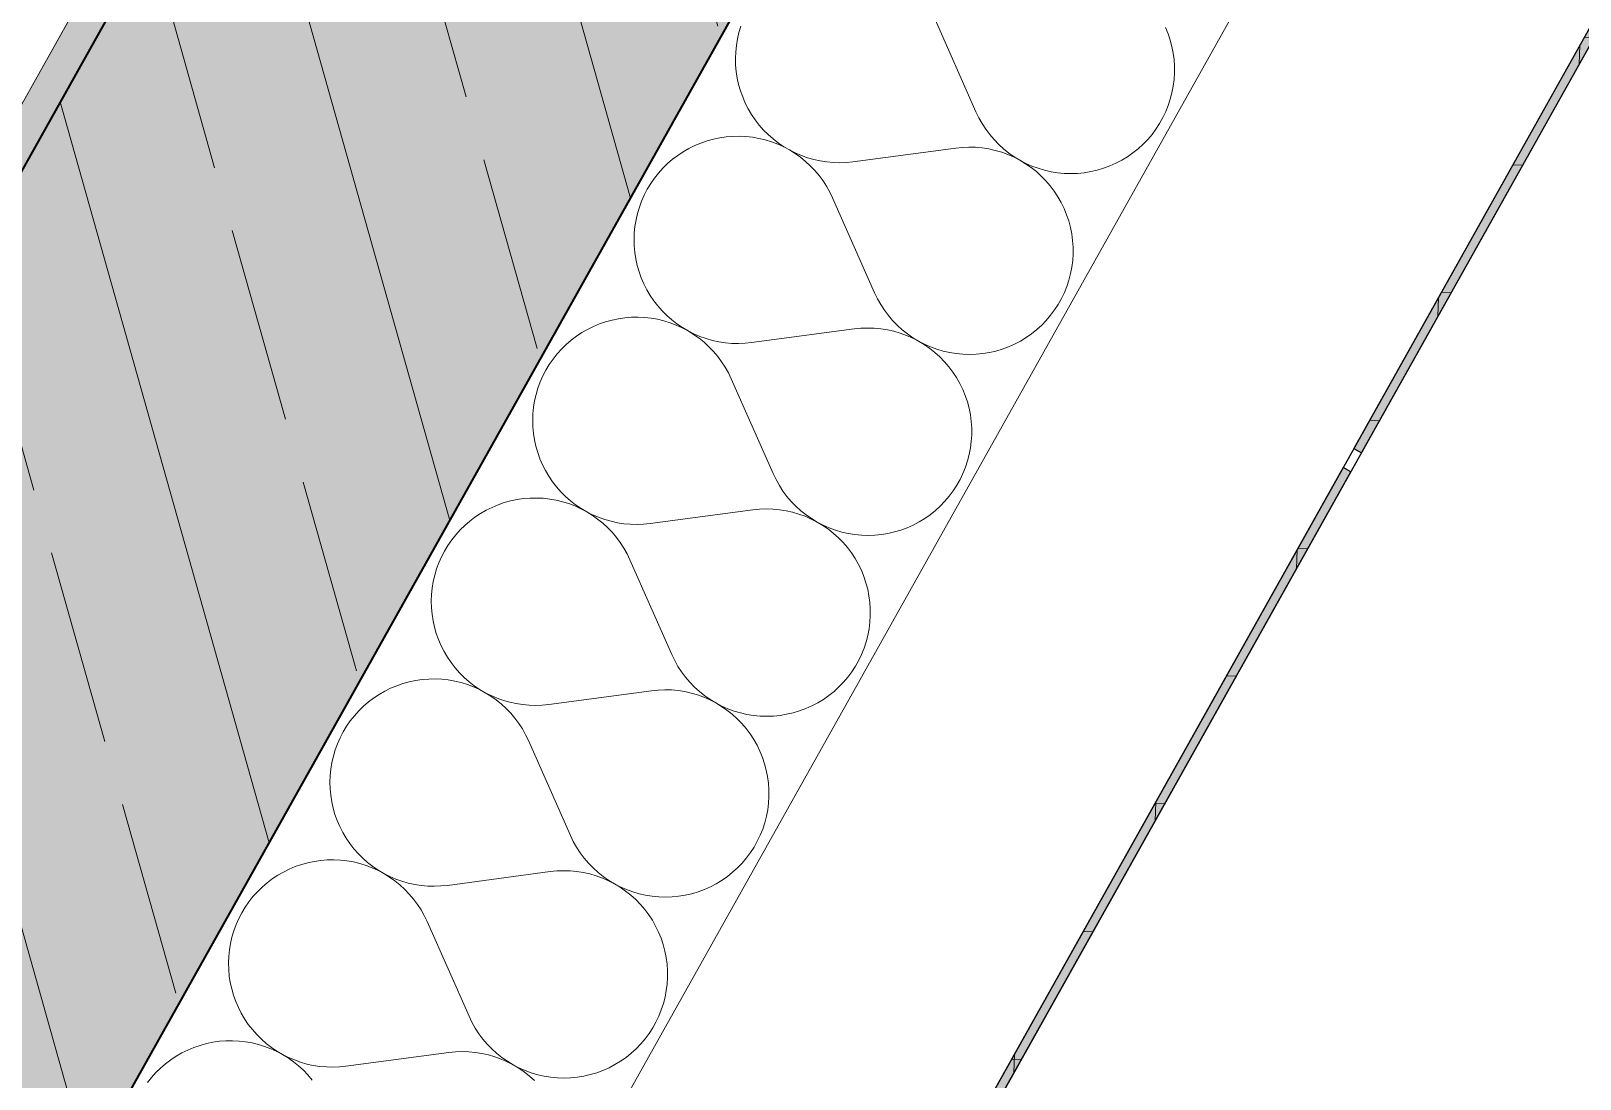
# Model space of a CAD drawing. Header units: metres. Extents: x -27.1 to 50.1, y 105.7 to 163.4.
# Drawn here: x 0.11 to 0.821, y 128.3 to 128.781 of the extents above; entities that cross this region are included whole.
import ezdxf

# ---------------------------------------------------------------- set-up
doc = ezdxf.new("R2010")
doc.units = ezdxf.units.M
doc.header["$MEASUREMENT"] = 0
doc.linetypes.add('Wipeout_Contour', pattern=[1, 0, -1])
for name, color, linetype in [('10  Fassade', 7, 'Continuous'), ('10  Fassade_Deckschraffur', 7, 'Continuous'), ('10  Fassade_Schnittschraffur', 7, 'Continuous'), ('10  Treppen + Rampen', 7, 'Continuous'), ('10  Wand Massiv', 7, 'Continuous'), ('10  Wand Massiv_Schnittschraffur', 7, 'Continuous'), ('20  Decke Abhangdecke', 7, 'Continuous'), ('20  Decke Abhangdecke_Deckschraffur', 7, 'Continuous')]:
    doc.layers.add(name, color=color, linetype=linetype)
pattern_1 = [(87.605446, (0, 0), (-0.059947608, 0.00250684), []), (177.605446, (0, 0), (0.00250684, 0.059947608), [])]

# ---------------------------------------------------------------- blocks, each defined once
blk = doc.blocks.new('*X11', base_point=(-0.16283, 98.00747))
at = {"layer": '10  Wand Massiv_Schnittschraffur', "color": 98, "linetype": 'Continuous', "lineweight": 13, "ltscale": 1000, "true_color": 0x000100}
for p, q in [((0.54373, 128.74374), (0.52446, 128.78729)), ((0.43419, 128.77722), (0.4337, 128.77425)), ((0.43486, 128.78016), (0.43419, 128.77722)), ((0.43572, 128.78304), (0.43486, 128.78016)), ((0.63191, 128.7796), (0.63075, 128.78243)), ((0.63288, 128.7767), (0.63191, 128.7796)), ((0.63367, 128.77375), (0.63288, 128.7767)), ((0.4334, 128.77125), (0.43329, 128.76824)), ((0.4337, 128.77425), (0.4334, 128.77125)), ((0.63426, 128.77075), (0.63367, 128.77375)), ((0.63466, 128.76772), (0.63426, 128.77075)), ((0.43329, 128.76824), (0.43337, 128.76523)), ((0.43337, 128.76523), (0.43364, 128.76223)), ((0.43364, 128.76223), (0.43411, 128.75925)), ((0.63486, 128.76467), (0.63466, 128.76772)), ((0.63487, 128.76162), (0.63486, 128.76467)), ((0.43411, 128.75925), (0.43475, 128.75631)), ((0.43475, 128.75631), (0.43559, 128.75342)), ((0.63372, 128.75253), (0.6343, 128.75553)), ((0.6343, 128.75553), (0.63468, 128.75856)), ((0.63468, 128.75856), (0.63487, 128.76162)), ((0.43559, 128.75342), (0.4366, 128.75058)), ((0.4366, 128.75058), (0.43779, 128.74781)), ((0.632, 128.74667), (0.63296, 128.74957)), ((0.63296, 128.74957), (0.63372, 128.75253)), ((0.43779, 128.74781), (0.43916, 128.74513)), ((0.43916, 128.74513), (0.44069, 128.74253)), ((0.44069, 128.74253), (0.44238, 128.74004)), ((0.54373, 128.74374), (0.54505, 128.74099)), ((0.54505, 128.74099), (0.54655, 128.73833)), ((0.62805, 128.73842), (0.62954, 128.74108)), ((0.62954, 128.74108), (0.63086, 128.74384)), ((0.63086, 128.74384), (0.632, 128.74667)), ((0.44238, 128.74004), (0.44422, 128.73766)), ((0.44422, 128.73766), (0.44622, 128.7354)), ((0.44622, 128.7354), (0.44835, 128.73328)), ((0.54655, 128.73833), (0.54822, 128.73577)), ((0.54822, 128.73577), (0.55004, 128.73332)), ((0.62456, 128.7334), (0.62638, 128.73585)), ((0.62638, 128.73585), (0.62805, 128.73842)), ((0.41192, 128.72694), (0.40931, 128.72544)), ((0.41462, 128.72827), (0.41192, 128.72694)), ((0.4174, 128.72943), (0.41462, 128.72827)), ((0.42024, 128.73042), (0.4174, 128.72943)), ((0.42315, 128.73122), (0.42024, 128.73042)), ((0.4261, 128.73183), (0.42315, 128.73122)), ((0.42908, 128.73226), (0.4261, 128.73183)), ((0.43208, 128.7325), (0.42908, 128.73226)), ((0.43509, 128.73255), (0.43208, 128.7325)), ((0.4381, 128.73241), (0.43509, 128.73255)), ((0.4411, 128.73208), (0.4381, 128.73241)), ((0.44406, 128.73156), (0.4411, 128.73208)), ((0.44699, 128.73085), (0.44406, 128.73156)), ((0.44987, 128.72996), (0.44699, 128.73085)), ((0.44835, 128.73328), (0.45061, 128.73129)), ((0.45268, 128.72889), (0.44987, 128.72996)), ((0.45061, 128.73129), (0.45299, 128.72944)), ((0.45543, 128.72764), (0.45268, 128.72889)), ((0.45299, 128.72944), (0.45549, 128.72776)), ((0.45808, 128.72623), (0.45543, 128.72764)), ((0.45549, 128.72776), (0.45809, 128.72623)), ((0.53441, 128.72713), (0.48721, 128.72082)), ((0.53745, 128.72743), (0.53441, 128.72713)), ((0.54051, 128.72755), (0.53745, 128.72743)), ((0.54356, 128.72746), (0.54051, 128.72755)), ((0.54661, 128.72718), (0.54356, 128.72746)), ((0.54962, 128.72671), (0.54661, 128.72718)), ((0.55261, 128.72604), (0.54962, 128.72671)), ((0.55004, 128.73332), (0.55203, 128.73099)), ((0.55203, 128.73099), (0.55415, 128.7288)), ((0.55415, 128.7288), (0.55642, 128.72674)), ((0.55642, 128.72674), (0.5588, 128.72484)), ((0.61582, 128.7249), (0.61821, 128.72681)), ((0.61821, 128.72681), (0.62046, 128.72887)), ((0.62046, 128.72887), (0.62259, 128.73107)), ((0.62259, 128.73107), (0.62456, 128.7334)), ((0.40212, 128.71998), (0.39997, 128.71787)), ((0.4044, 128.72195), (0.40212, 128.71998)), ((0.4068, 128.72377), (0.4044, 128.72195)), ((0.40931, 128.72544), (0.4068, 128.72377)), ((0.46065, 128.72464), (0.45808, 128.72623)), ((0.45809, 128.72623), (0.46077, 128.72487)), ((0.4631, 128.7229), (0.46065, 128.72464)), ((0.46077, 128.72487), (0.46354, 128.72368)), ((0.46545, 128.72101), (0.4631, 128.7229)), ((0.46354, 128.72368), (0.46638, 128.72267)), ((0.46766, 128.71897), (0.46545, 128.72101)), ((0.46638, 128.72267), (0.46928, 128.72185)), ((0.46928, 128.72185), (0.47222, 128.7212)), ((0.47222, 128.7212), (0.4752, 128.72075)), ((0.4752, 128.72075), (0.4782, 128.72048)), ((0.4782, 128.72048), (0.48121, 128.7204)), ((0.48121, 128.7204), (0.48422, 128.72052)), ((0.48422, 128.72052), (0.48721, 128.72082)), ((0.55554, 128.72518), (0.55261, 128.72604)), ((0.55841, 128.72414), (0.55554, 128.72518)), ((0.56121, 128.72291), (0.55841, 128.72414)), ((0.5588, 128.72484), (0.56131, 128.72309)), ((0.56393, 128.72151), (0.56121, 128.72291)), ((0.56131, 128.72309), (0.56393, 128.72151)), ((0.56393, 128.72151), (0.56664, 128.7201)), ((0.56654, 128.71993), (0.56393, 128.72151)), ((0.56906, 128.7182), (0.56654, 128.71993)), ((0.56664, 128.7201), (0.56943, 128.71886)), ((0.60521, 128.7189), (0.608, 128.72014)), ((0.608, 128.72014), (0.61071, 128.72156)), ((0.61071, 128.72156), (0.61332, 128.72315)), ((0.61332, 128.72315), (0.61582, 128.7249)), ((0.39608, 128.71327), (0.39437, 128.71079)), ((0.39795, 128.71563), (0.39608, 128.71327)), ((0.39997, 128.71787), (0.39795, 128.71563)), ((0.46975, 128.7168), (0.46766, 128.71897)), ((0.47169, 128.71449), (0.46975, 128.7168)), ((0.47349, 128.71208), (0.47169, 128.71449)), ((0.57145, 128.7163), (0.56906, 128.7182)), ((0.56943, 128.71886), (0.5723, 128.71781)), ((0.57372, 128.71425), (0.57145, 128.7163)), ((0.5723, 128.71781), (0.57523, 128.71694)), ((0.57586, 128.71207), (0.57372, 128.71425)), ((0.57523, 128.71694), (0.57821, 128.71626)), ((0.57821, 128.71626), (0.58123, 128.71578)), ((0.58123, 128.71578), (0.58427, 128.71549)), ((0.58427, 128.71549), (0.58732, 128.71539)), ((0.58732, 128.71539), (0.59038, 128.71549)), ((0.59038, 128.71549), (0.59342, 128.71579)), ((0.59342, 128.71579), (0.59643, 128.71628)), ((0.59643, 128.71628), (0.59941, 128.71697)), ((0.59941, 128.71697), (0.60234, 128.71784)), ((0.60234, 128.71784), (0.60521, 128.7189)), ((0.39143, 128.70554), (0.39021, 128.70279)), ((0.39282, 128.70821), (0.39143, 128.70554)), ((0.39437, 128.71079), (0.39282, 128.70821)), ((0.47512, 128.70955), (0.47349, 128.71208)), ((0.4766, 128.70692), (0.47512, 128.70955)), ((0.4779, 128.70421), (0.4766, 128.70692)), ((0.57785, 128.70975), (0.57586, 128.71207)), ((0.57968, 128.7073), (0.57785, 128.70975)), ((0.58136, 128.70475), (0.57968, 128.7073)), ((0.38917, 128.69996), (0.38831, 128.69707)), ((0.39021, 128.70279), (0.38917, 128.69996)), ((0.49717, 128.66066), (0.4779, 128.70421)), ((0.58287, 128.70209), (0.58136, 128.70475)), ((0.5842, 128.69934), (0.58287, 128.70209)), ((0.58536, 128.69651), (0.5842, 128.69934)), ((0.38715, 128.69116), (0.38685, 128.68817)), ((0.38764, 128.69414), (0.38715, 128.69116)), ((0.38831, 128.69707), (0.38764, 128.69414)), ((0.58633, 128.69362), (0.58536, 128.69651)), ((0.58711, 128.69066), (0.58633, 128.69362)), ((0.38685, 128.68817), (0.38674, 128.68516)), ((0.38674, 128.68516), (0.38682, 128.68215)), ((0.58771, 128.68766), (0.58711, 128.69066)), ((0.5881, 128.68463), (0.58771, 128.68766)), ((0.58831, 128.68159), (0.5881, 128.68463)), ((0.38682, 128.68215), (0.38709, 128.67915)), ((0.38709, 128.67915), (0.38755, 128.67617)), ((0.58813, 128.67548), (0.58832, 128.67853)), ((0.58832, 128.67853), (0.58831, 128.68159)), ((0.38755, 128.67617), (0.3882, 128.67323)), ((0.3882, 128.67323), (0.38903, 128.67033)), ((0.38903, 128.67033), (0.39005, 128.6675)), ((0.58717, 128.66945), (0.58775, 128.67245)), ((0.58775, 128.67245), (0.58813, 128.67548)), ((0.39005, 128.6675), (0.39124, 128.66473)), ((0.39124, 128.66473), (0.3926, 128.66204)), ((0.58431, 128.66075), (0.58545, 128.66359)), ((0.58545, 128.66359), (0.5864, 128.66649)), ((0.5864, 128.66649), (0.58717, 128.66945)), ((0.3926, 128.66204), (0.39413, 128.65945)), ((0.39413, 128.65945), (0.39583, 128.65696)), ((0.39583, 128.65696), (0.39767, 128.65458)), ((0.49717, 128.66066), (0.4985, 128.65791)), ((0.4985, 128.65791), (0.5, 128.65524)), ((0.58149, 128.65533), (0.58299, 128.658)), ((0.58299, 128.658), (0.58431, 128.66075)), ((0.37954, 128.64875), (0.3766, 128.64813)), ((0.38253, 128.64918), (0.37954, 128.64875)), ((0.38553, 128.64942), (0.38253, 128.64918)), ((0.38854, 128.64947), (0.38553, 128.64942)), ((0.39155, 128.64932), (0.38854, 128.64947)), ((0.39454, 128.64899), (0.39155, 128.64932)), ((0.39751, 128.64847), (0.39454, 128.64899)), ((0.40044, 128.64777), (0.39751, 128.64847)), ((0.39767, 128.65458), (0.39966, 128.65232)), ((0.39966, 128.65232), (0.4018, 128.65019)), ((0.4018, 128.65019), (0.40406, 128.6482)), ((0.5, 128.65524), (0.50166, 128.65268)), ((0.50166, 128.65268), (0.50349, 128.65023)), ((0.50349, 128.65023), (0.50547, 128.64791)), ((0.57603, 128.64798), (0.57801, 128.65031)), ((0.57801, 128.65031), (0.57983, 128.65277)), ((0.57983, 128.65277), (0.58149, 128.65533)), ((0.36275, 128.64235), (0.36024, 128.64069)), ((0.36537, 128.64385), (0.36275, 128.64235)), ((0.36807, 128.64519), (0.36537, 128.64385)), ((0.37084, 128.64635), (0.36807, 128.64519)), ((0.37369, 128.64733), (0.37084, 128.64635)), ((0.3766, 128.64813), (0.37369, 128.64733)), ((0.40331, 128.64687), (0.40044, 128.64777)), ((0.40613, 128.6458), (0.40331, 128.64687)), ((0.40406, 128.6482), (0.40644, 128.64636)), ((0.40887, 128.64456), (0.40613, 128.6458)), ((0.40644, 128.64636), (0.40894, 128.64467)), ((0.41153, 128.64314), (0.40887, 128.64456)), ((0.40894, 128.64467), (0.41153, 128.64315)), ((0.41153, 128.64315), (0.41422, 128.64179)), ((0.41409, 128.64156), (0.41153, 128.64314)), ((0.41655, 128.63982), (0.41409, 128.64156)), ((0.41422, 128.64179), (0.41699, 128.6406)), ((0.48786, 128.64404), (0.44066, 128.63774)), ((0.4909, 128.64435), (0.48786, 128.64404)), ((0.49396, 128.64446), (0.4909, 128.64435)), ((0.49701, 128.64438), (0.49396, 128.64446)), ((0.50005, 128.6441), (0.49701, 128.64438)), ((0.50307, 128.64362), (0.50005, 128.6441)), ((0.50605, 128.64295), (0.50307, 128.64362)), ((0.50547, 128.64791), (0.5076, 128.64571)), ((0.50899, 128.6421), (0.50605, 128.64295)), ((0.5076, 128.64571), (0.50986, 128.64366)), ((0.51186, 128.64105), (0.50899, 128.6421)), ((0.50986, 128.64366), (0.51225, 128.64175)), ((0.51225, 128.64175), (0.51476, 128.64001)), ((0.56676, 128.64006), (0.56927, 128.64181)), ((0.56927, 128.64181), (0.57165, 128.64372)), ((0.57165, 128.64372), (0.57391, 128.64578)), ((0.57391, 128.64578), (0.57603, 128.64798)), ((0.35341, 128.63479), (0.3514, 128.63255)), ((0.35556, 128.6369), (0.35341, 128.63479)), ((0.35784, 128.63887), (0.35556, 128.6369)), ((0.36024, 128.64069), (0.35784, 128.63887)), ((0.41889, 128.63792), (0.41655, 128.63982)), ((0.41699, 128.6406), (0.41983, 128.63959)), ((0.42111, 128.63589), (0.41889, 128.63792)), ((0.41983, 128.63959), (0.42272, 128.63876)), ((0.4232, 128.63371), (0.42111, 128.63589)), ((0.42272, 128.63876), (0.42567, 128.63812)), ((0.42567, 128.63812), (0.42864, 128.63766)), ((0.42864, 128.63766), (0.43164, 128.6374)), ((0.43164, 128.6374), (0.43466, 128.63732)), ((0.43466, 128.63732), (0.43767, 128.63743)), ((0.43767, 128.63743), (0.44066, 128.63774)), ((0.51466, 128.63983), (0.51186, 128.64105)), ((0.51737, 128.63842), (0.51466, 128.63983)), ((0.51476, 128.64001), (0.51737, 128.63842)), ((0.51737, 128.63842), (0.52008, 128.63701)), ((0.51999, 128.63685), (0.51737, 128.63842)), ((0.5225, 128.63511), (0.51999, 128.63685)), ((0.52008, 128.63701), (0.52288, 128.63578)), ((0.5249, 128.63321), (0.5225, 128.63511)), ((0.52288, 128.63578), (0.52575, 128.63472)), ((0.52575, 128.63472), (0.52868, 128.63386)), ((0.55286, 128.63388), (0.55579, 128.63476)), ((0.55579, 128.63476), (0.55865, 128.63581)), ((0.55865, 128.63581), (0.56145, 128.63706)), ((0.56145, 128.63706), (0.56415, 128.63847)), ((0.56415, 128.63847), (0.56676, 128.64006)), ((0.34782, 128.62771), (0.34626, 128.62513)), ((0.34953, 128.63019), (0.34782, 128.62771)), ((0.3514, 128.63255), (0.34953, 128.63019)), ((0.42514, 128.63141), (0.4232, 128.63371)), ((0.42693, 128.62899), (0.42514, 128.63141)), ((0.42857, 128.62646), (0.42693, 128.62899)), ((0.52717, 128.63117), (0.5249, 128.63321)), ((0.5293, 128.62898), (0.52717, 128.63117)), ((0.52868, 128.63386), (0.53166, 128.63318)), ((0.53129, 128.62666), (0.5293, 128.62898)), ((0.53166, 128.63318), (0.53467, 128.63269)), ((0.53467, 128.63269), (0.53772, 128.6324)), ((0.53772, 128.6324), (0.54077, 128.63231)), ((0.54077, 128.63231), (0.54382, 128.63241)), ((0.54382, 128.63241), (0.54687, 128.63271)), ((0.54687, 128.63271), (0.54988, 128.6332)), ((0.54988, 128.6332), (0.55286, 128.63388)), ((0.34487, 128.62246), (0.34366, 128.6197)), ((0.34626, 128.62513), (0.34487, 128.62246)), ((0.43005, 128.62384), (0.42857, 128.62646)), ((0.43135, 128.62112), (0.43005, 128.62384)), ((0.45062, 128.57757), (0.43135, 128.62112)), ((0.53313, 128.62422), (0.53129, 128.62666)), ((0.53481, 128.62166), (0.53313, 128.62422)), ((0.53631, 128.61901), (0.53481, 128.62166)), ((0.34176, 128.61399), (0.34108, 128.61105)), ((0.34262, 128.61687), (0.34176, 128.61399)), ((0.34366, 128.6197), (0.34262, 128.61687)), ((0.53765, 128.61626), (0.53631, 128.61901)), ((0.5388, 128.61343), (0.53765, 128.61626)), ((0.53978, 128.61053), (0.5388, 128.61343)), ((0.34059, 128.60808), (0.3403, 128.60508)), ((0.34108, 128.61105), (0.34059, 128.60808)), ((0.54056, 128.60758), (0.53978, 128.61053)), ((0.54115, 128.60458), (0.54056, 128.60758)), ((0.3403, 128.60508), (0.34019, 128.60207)), ((0.34019, 128.60207), (0.34027, 128.59906)), ((0.34027, 128.59906), (0.34054, 128.59606)), ((0.54155, 128.60155), (0.54115, 128.60458)), ((0.54176, 128.5985), (0.54155, 128.60155)), ((0.54176, 128.59544), (0.54176, 128.5985)), ((0.34054, 128.59606), (0.341, 128.59308)), ((0.341, 128.59308), (0.34165, 128.59014)), ((0.54119, 128.58936), (0.54158, 128.59239)), ((0.54158, 128.59239), (0.54176, 128.59544)), ((0.34165, 128.59014), (0.34248, 128.58725)), ((0.34248, 128.58725), (0.34349, 128.58441)), ((0.34349, 128.58441), (0.34469, 128.58164)), ((0.53985, 128.5834), (0.54062, 128.58636)), ((0.54062, 128.58636), (0.54119, 128.58936)), ((0.34469, 128.58164), (0.34605, 128.57896)), ((0.34605, 128.57896), (0.34758, 128.57636)), ((0.45062, 128.57757), (0.45195, 128.57482)), ((0.53643, 128.57491), (0.53775, 128.57767)), ((0.53775, 128.57767), (0.53889, 128.5805)), ((0.53889, 128.5805), (0.53985, 128.5834)), ((0.34758, 128.57636), (0.34927, 128.57387)), ((0.34927, 128.57387), (0.35112, 128.57149)), ((0.35112, 128.57149), (0.35311, 128.56923)), ((0.45195, 128.57482), (0.45344, 128.57216)), ((0.45344, 128.57216), (0.45511, 128.5696)), ((0.53328, 128.56968), (0.53494, 128.57224)), ((0.53494, 128.57224), (0.53643, 128.57491)), ((0.32429, 128.56326), (0.32151, 128.5621)), ((0.32714, 128.56425), (0.32429, 128.56326)), ((0.33004, 128.56505), (0.32714, 128.56425)), ((0.33299, 128.56566), (0.33004, 128.56505)), ((0.33597, 128.56609), (0.33299, 128.56566)), ((0.33898, 128.56633), (0.33597, 128.56609)), ((0.34199, 128.56638), (0.33898, 128.56633)), ((0.345, 128.56624), (0.34199, 128.56638)), ((0.34799, 128.56591), (0.345, 128.56624)), ((0.35096, 128.56539), (0.34799, 128.56591)), ((0.35388, 128.56468), (0.35096, 128.56539)), ((0.35311, 128.56923), (0.35524, 128.56711)), ((0.35676, 128.56379), (0.35388, 128.56468)), ((0.35524, 128.56711), (0.35751, 128.56512)), ((0.35958, 128.56272), (0.35676, 128.56379)), ((0.35751, 128.56512), (0.35989, 128.56327)), ((0.35989, 128.56327), (0.36238, 128.56159)), ((0.45511, 128.5696), (0.45694, 128.56715)), ((0.45694, 128.56715), (0.45892, 128.56482)), ((0.45892, 128.56482), (0.46105, 128.56263)), ((0.52736, 128.5627), (0.52948, 128.5649)), ((0.52948, 128.5649), (0.53146, 128.56723)), ((0.53146, 128.56723), (0.53328, 128.56968)), ((0.31369, 128.5576), (0.31129, 128.55578)), ((0.3162, 128.55927), (0.31369, 128.5576)), ((0.31881, 128.56077), (0.3162, 128.55927)), ((0.32151, 128.5621), (0.31881, 128.56077)), ((0.36232, 128.56147), (0.35958, 128.56272)), ((0.36498, 128.56006), (0.36232, 128.56147)), ((0.36238, 128.56159), (0.36498, 128.56006)), ((0.36498, 128.56006), (0.36767, 128.5587)), ((0.36754, 128.55847), (0.36498, 128.56006)), ((0.37, 128.55673), (0.36754, 128.55847)), ((0.36767, 128.5587), (0.37044, 128.55751)), ((0.37234, 128.55484), (0.37, 128.55673)), ((0.37044, 128.55751), (0.37327, 128.5565)), ((0.37327, 128.5565), (0.37617, 128.55568)), ((0.44131, 128.56096), (0.39411, 128.55465)), ((0.44435, 128.56126), (0.44131, 128.56096)), ((0.4474, 128.56138), (0.44435, 128.56126)), ((0.45046, 128.56129), (0.4474, 128.56138)), ((0.4535, 128.56101), (0.45046, 128.56129)), ((0.45652, 128.56054), (0.4535, 128.56101)), ((0.4595, 128.55987), (0.45652, 128.56054)), ((0.46243, 128.55901), (0.4595, 128.55987)), ((0.46105, 128.56263), (0.46331, 128.56057)), ((0.46531, 128.55797), (0.46243, 128.55901)), ((0.46331, 128.56057), (0.4657, 128.55867)), ((0.46811, 128.55674), (0.46531, 128.55797)), ((0.4657, 128.55867), (0.46821, 128.55692)), ((0.47082, 128.55534), (0.46811, 128.55674)), ((0.46821, 128.55692), (0.47082, 128.55534)), ((0.5176, 128.55539), (0.52021, 128.55698)), ((0.52021, 128.55698), (0.52271, 128.55873)), ((0.52271, 128.55873), (0.5251, 128.56064)), ((0.5251, 128.56064), (0.52736, 128.5627)), ((0.30485, 128.54946), (0.30298, 128.5471)), ((0.30686, 128.5517), (0.30485, 128.54946)), ((0.30901, 128.55381), (0.30686, 128.5517)), ((0.31129, 128.55578), (0.30901, 128.55381)), ((0.37456, 128.5528), (0.37234, 128.55484)), ((0.37664, 128.55063), (0.37456, 128.5528)), ((0.37617, 128.55568), (0.37911, 128.55503)), ((0.37859, 128.54832), (0.37664, 128.55063)), ((0.37911, 128.55503), (0.38209, 128.55458)), ((0.38209, 128.55458), (0.38509, 128.55431)), ((0.38509, 128.55431), (0.3881, 128.55423)), ((0.3881, 128.55423), (0.39111, 128.55435)), ((0.39111, 128.55435), (0.39411, 128.55465)), ((0.47082, 128.55534), (0.47353, 128.55393)), ((0.47344, 128.55376), (0.47082, 128.55534)), ((0.47595, 128.55203), (0.47344, 128.55376)), ((0.47353, 128.55393), (0.47633, 128.55269)), ((0.47835, 128.55013), (0.47595, 128.55203)), ((0.47633, 128.55269), (0.47919, 128.55164)), ((0.48062, 128.54808), (0.47835, 128.55013)), ((0.47919, 128.55164), (0.48212, 128.55077)), ((0.48212, 128.55077), (0.4851, 128.55009)), ((0.4851, 128.55009), (0.48812, 128.54961)), ((0.48812, 128.54961), (0.49116, 128.54932)), ((0.49116, 128.54932), (0.49422, 128.54922)), ((0.49422, 128.54922), (0.49727, 128.54932)), ((0.49727, 128.54932), (0.50031, 128.54962)), ((0.50031, 128.54962), (0.50333, 128.55011)), ((0.50333, 128.55011), (0.50631, 128.5508)), ((0.50631, 128.5508), (0.50923, 128.55167)), ((0.50923, 128.55167), (0.5121, 128.55273)), ((0.5121, 128.55273), (0.51489, 128.55397)), ((0.51489, 128.55397), (0.5176, 128.55539)), ((0.29971, 128.54204), (0.29832, 128.53937)), ((0.30126, 128.54462), (0.29971, 128.54204)), ((0.30298, 128.5471), (0.30126, 128.54462)), ((0.38038, 128.54591), (0.37859, 128.54832)), ((0.38202, 128.54338), (0.38038, 128.54591)), ((0.38349, 128.54075), (0.38202, 128.54338)), ((0.48275, 128.5459), (0.48062, 128.54808)), ((0.48474, 128.54358), (0.48275, 128.5459)), ((0.48658, 128.54113), (0.48474, 128.54358)), ((0.2971, 128.53662), (0.29606, 128.53379)), ((0.29832, 128.53937), (0.2971, 128.53662)), ((0.3848, 128.53804), (0.38349, 128.54075)), ((0.40407, 128.49449), (0.3848, 128.53804)), ((0.48825, 128.53858), (0.48658, 128.54113)), ((0.48976, 128.53592), (0.48825, 128.53858)), ((0.4911, 128.53317), (0.48976, 128.53592)), ((0.29453, 128.52797), (0.29404, 128.52499)), ((0.2952, 128.5309), (0.29453, 128.52797)), ((0.29606, 128.53379), (0.2952, 128.5309)), ((0.49225, 128.53034), (0.4911, 128.53317)), ((0.49322, 128.52745), (0.49225, 128.53034)), ((0.49401, 128.52449), (0.49322, 128.52745)), ((0.29374, 128.522), (0.29363, 128.51899)), ((0.29404, 128.52499), (0.29374, 128.522)), ((0.4946, 128.52149), (0.49401, 128.52449)), ((0.495, 128.51846), (0.4946, 128.52149)), ((0.29363, 128.51899), (0.29371, 128.51598)), ((0.29371, 128.51598), (0.29399, 128.51298)), ((0.4952, 128.51542), (0.495, 128.51846)), ((0.49521, 128.51236), (0.4952, 128.51542)), ((0.29399, 128.51298), (0.29445, 128.51)), ((0.29445, 128.51), (0.2951, 128.50706)), ((0.2951, 128.50706), (0.29593, 128.50416)), ((0.49406, 128.50328), (0.49464, 128.50628)), ((0.49464, 128.50628), (0.49502, 128.50931)), ((0.49502, 128.50931), (0.49521, 128.51236)), ((0.29593, 128.50416), (0.29694, 128.50133)), ((0.29694, 128.50133), (0.29813, 128.49856)), ((0.49234, 128.49742), (0.4933, 128.50032)), ((0.4933, 128.50032), (0.49406, 128.50328)), ((0.29813, 128.49856), (0.2995, 128.49587)), ((0.2995, 128.49587), (0.30103, 128.49328)), ((0.30103, 128.49328), (0.30272, 128.49079)), ((0.40407, 128.49449), (0.40539, 128.49174)), ((0.48839, 128.48916), (0.48988, 128.49183)), ((0.48988, 128.49183), (0.4912, 128.49458)), ((0.4912, 128.49458), (0.49234, 128.49742)), ((0.30272, 128.49079), (0.30457, 128.48841)), ((0.30457, 128.48841), (0.30656, 128.48615)), ((0.30656, 128.48615), (0.30869, 128.48402)), ((0.40539, 128.49174), (0.40689, 128.48907)), ((0.40689, 128.48907), (0.40856, 128.48651)), ((0.40856, 128.48651), (0.41039, 128.48406)), ((0.4849, 128.48414), (0.48673, 128.4866)), ((0.48673, 128.4866), (0.48839, 128.48916)), ((0.27226, 128.47768), (0.26965, 128.47618)), ((0.27496, 128.47902), (0.27226, 128.47768)), ((0.27774, 128.48018), (0.27496, 128.47902)), ((0.28059, 128.48116), (0.27774, 128.48018)), ((0.28349, 128.48196), (0.28059, 128.48116)), ((0.28644, 128.48258), (0.28349, 128.48196)), ((0.28942, 128.48301), (0.28644, 128.48258)), ((0.29242, 128.48325), (0.28942, 128.48301)), ((0.29543, 128.4833), (0.29242, 128.48325)), ((0.29844, 128.48315), (0.29543, 128.4833)), ((0.30144, 128.48282), (0.29844, 128.48315)), ((0.3044, 128.4823), (0.30144, 128.48282)), ((0.30733, 128.4816), (0.3044, 128.4823)), ((0.31021, 128.4807), (0.30733, 128.4816)), ((0.30869, 128.48402), (0.31095, 128.48203)), ((0.31302, 128.47963), (0.31021, 128.4807)), ((0.31095, 128.48203), (0.31334, 128.48019)), ((0.31577, 128.47839), (0.31302, 128.47963)), ((0.31334, 128.48019), (0.31583, 128.4785)), ((0.31842, 128.47697), (0.31577, 128.47839)), ((0.31583, 128.4785), (0.31843, 128.47697)), ((0.39476, 128.47787), (0.34756, 128.47157)), ((0.3978, 128.47818), (0.39476, 128.47787)), ((0.40085, 128.47829), (0.3978, 128.47818)), ((0.4039, 128.47821), (0.40085, 128.47829)), ((0.40695, 128.47793), (0.4039, 128.47821)), ((0.40997, 128.47745), (0.40695, 128.47793)), ((0.41039, 128.48406), (0.41237, 128.48174)), ((0.41237, 128.48174), (0.41449, 128.47954)), ((0.41449, 128.47954), (0.41676, 128.47749)), ((0.47616, 128.47564), (0.47855, 128.47755)), ((0.47855, 128.47755), (0.48081, 128.47961)), ((0.48081, 128.47961), (0.48293, 128.48181)), ((0.48293, 128.48181), (0.4849, 128.48414)), ((0.26246, 128.47073), (0.26031, 128.46862)), ((0.26474, 128.4727), (0.26246, 128.47073)), ((0.26714, 128.47452), (0.26474, 128.4727)), ((0.26965, 128.47618), (0.26714, 128.47452)), ((0.32099, 128.47539), (0.31842, 128.47697)), ((0.31843, 128.47697), (0.32112, 128.47562)), ((0.32345, 128.47365), (0.32099, 128.47539)), ((0.32112, 128.47562), (0.32388, 128.47443)), ((0.32579, 128.47175), (0.32345, 128.47365)), ((0.32388, 128.47443), (0.32672, 128.47342)), ((0.32801, 128.46971), (0.32579, 128.47175)), ((0.32672, 128.47342), (0.32962, 128.47259)), ((0.32962, 128.47259), (0.33256, 128.47195)), ((0.33256, 128.47195), (0.33554, 128.47149)), ((0.33554, 128.47149), (0.33854, 128.47123)), ((0.33854, 128.47123), (0.34155, 128.47115)), ((0.34155, 128.47115), (0.34456, 128.47126)), ((0.34456, 128.47126), (0.34756, 128.47157)), ((0.41295, 128.47678), (0.40997, 128.47745)), ((0.41588, 128.47593), (0.41295, 128.47678)), ((0.41875, 128.47488), (0.41588, 128.47593)), ((0.41676, 128.47749), (0.41915, 128.47558)), ((0.42155, 128.47366), (0.41875, 128.47488)), ((0.41915, 128.47558), (0.42165, 128.47384)), ((0.42427, 128.47225), (0.42155, 128.47366)), ((0.42165, 128.47384), (0.42427, 128.47225)), ((0.42427, 128.47225), (0.42698, 128.47084)), ((0.42689, 128.47068), (0.42427, 128.47225)), ((0.4294, 128.46894), (0.42689, 128.47068)), ((0.42698, 128.47084), (0.42977, 128.46961)), ((0.46555, 128.46964), (0.46834, 128.47089)), ((0.46834, 128.47089), (0.47105, 128.4723)), ((0.47105, 128.4723), (0.47366, 128.47389)), ((0.47366, 128.47389), (0.47616, 128.47564)), ((0.25643, 128.46402), (0.25471, 128.46154)), ((0.25829, 128.46638), (0.25643, 128.46402)), ((0.26031, 128.46862), (0.25829, 128.46638)), ((0.33009, 128.46754), (0.32801, 128.46971)), ((0.33203, 128.46524), (0.33009, 128.46754)), ((0.33383, 128.46282), (0.33203, 128.46524)), ((0.4318, 128.46704), (0.4294, 128.46894)), ((0.42977, 128.46961), (0.43264, 128.46855)), ((0.43407, 128.465), (0.4318, 128.46704)), ((0.43264, 128.46855), (0.43557, 128.46769)), ((0.4362, 128.46281), (0.43407, 128.465)), ((0.43557, 128.46769), (0.43855, 128.46701)), ((0.43855, 128.46701), (0.44157, 128.46652)), ((0.44157, 128.46652), (0.44461, 128.46623)), ((0.44461, 128.46623), (0.44766, 128.46614)), ((0.44766, 128.46614), (0.45072, 128.46624)), ((0.45072, 128.46624), (0.45376, 128.46654)), ((0.45376, 128.46654), (0.45678, 128.46703)), ((0.45678, 128.46703), (0.45975, 128.46771)), ((0.45975, 128.46771), (0.46268, 128.46859)), ((0.46268, 128.46859), (0.46555, 128.46964)), ((0.25177, 128.45629), (0.25055, 128.45353)), ((0.25316, 128.45896), (0.25177, 128.45629)), ((0.25471, 128.46154), (0.25316, 128.45896)), ((0.33547, 128.46029), (0.33383, 128.46282)), ((0.33694, 128.45767), (0.33547, 128.46029)), ((0.33825, 128.45495), (0.33694, 128.45767)), ((0.43819, 128.46049), (0.4362, 128.46281)), ((0.44002, 128.45805), (0.43819, 128.46049)), ((0.4417, 128.45549), (0.44002, 128.45805)), ((0.24951, 128.4507), (0.24865, 128.44782)), ((0.25055, 128.45353), (0.24951, 128.4507)), ((0.35751, 128.4114), (0.33825, 128.45495)), ((0.44321, 128.45284), (0.4417, 128.45549)), ((0.44454, 128.45009), (0.44321, 128.45284)), ((0.4457, 128.44726), (0.44454, 128.45009)), ((0.24798, 128.44488), (0.24749, 128.44191)), ((0.24865, 128.44782), (0.24798, 128.44488)), ((0.44667, 128.44436), (0.4457, 128.44726)), ((0.44745, 128.44141), (0.44667, 128.44436)), ((0.24719, 128.43891), (0.24708, 128.4359)), ((0.24708, 128.4359), (0.24716, 128.43289)), ((0.24749, 128.44191), (0.24719, 128.43891)), ((0.44805, 128.43841), (0.44745, 128.44141)), ((0.44845, 128.43538), (0.44805, 128.43841)), ((0.44865, 128.43233), (0.44845, 128.43538)), ((0.24716, 128.43289), (0.24743, 128.42989)), ((0.24743, 128.42989), (0.24789, 128.42691)), ((0.44847, 128.42622), (0.44866, 128.42927)), ((0.44866, 128.42927), (0.44865, 128.43233)), ((0.24789, 128.42691), (0.24854, 128.42397)), ((0.24854, 128.42397), (0.24938, 128.42108)), ((0.24938, 128.42108), (0.25039, 128.41824)), ((0.44751, 128.42019), (0.44809, 128.42319)), ((0.44809, 128.42319), (0.44847, 128.42622)), ((0.25039, 128.41824), (0.25158, 128.41547)), ((0.25158, 128.41547), (0.25294, 128.41279)), ((0.44465, 128.4115), (0.44579, 128.41433)), ((0.44579, 128.41433), (0.44674, 128.41723)), ((0.44674, 128.41723), (0.44751, 128.42019)), ((0.25294, 128.41279), (0.25448, 128.41019)), ((0.25448, 128.41019), (0.25617, 128.4077)), ((0.25617, 128.4077), (0.25801, 128.40532)), ((0.35751, 128.4114), (0.35884, 128.40865)), ((0.35884, 128.40865), (0.36034, 128.40599)), ((0.44183, 128.40607), (0.44333, 128.40874)), ((0.44333, 128.40874), (0.44465, 128.4115)), ((0.23989, 128.39949), (0.23694, 128.39888)), ((0.24287, 128.39992), (0.23989, 128.39949)), ((0.24587, 128.40016), (0.24287, 128.39992)), ((0.24888, 128.40021), (0.24587, 128.40016)), ((0.25189, 128.40007), (0.24888, 128.40021)), ((0.25488, 128.39974), (0.25189, 128.40007)), ((0.25785, 128.39922), (0.25488, 128.39974)), ((0.25801, 128.40532), (0.26001, 128.40306)), ((0.26001, 128.40306), (0.26214, 128.40094)), ((0.26214, 128.40094), (0.2644, 128.39895)), ((0.36034, 128.40599), (0.36201, 128.40343)), ((0.36201, 128.40343), (0.36383, 128.40098)), ((0.36383, 128.40098), (0.36581, 128.39865)), ((0.43637, 128.39873), (0.43835, 128.40106)), ((0.43835, 128.40106), (0.44017, 128.40351)), ((0.44017, 128.40351), (0.44183, 128.40607)), ((0.2231, 128.3931), (0.22059, 128.39143)), ((0.22571, 128.3946), (0.2231, 128.3931)), ((0.22841, 128.39593), (0.22571, 128.3946)), ((0.23119, 128.39709), (0.22841, 128.39593)), ((0.23403, 128.39808), (0.23119, 128.39709)), ((0.23694, 128.39888), (0.23403, 128.39808)), ((0.26078, 128.39851), (0.25785, 128.39922)), ((0.26366, 128.39762), (0.26078, 128.39851)), ((0.26647, 128.39655), (0.26366, 128.39762)), ((0.2644, 128.39895), (0.26678, 128.3971)), ((0.26921, 128.3953), (0.26647, 128.39655)), ((0.26678, 128.3971), (0.26928, 128.39542)), ((0.27187, 128.39389), (0.26921, 128.3953)), ((0.26928, 128.39542), (0.27187, 128.39389)), ((0.27187, 128.39389), (0.27456, 128.39253)), ((0.27443, 128.3923), (0.27187, 128.39389)), ((0.27689, 128.39056), (0.27443, 128.3923)), ((0.27456, 128.39253), (0.27733, 128.39134)), ((0.3482, 128.39479), (0.301, 128.38848)), ((0.35124, 128.39509), (0.3482, 128.39479)), ((0.3543, 128.39521), (0.35124, 128.39509)), ((0.35735, 128.39512), (0.3543, 128.39521)), ((0.36039, 128.39484), (0.35735, 128.39512)), ((0.36341, 128.39437), (0.36039, 128.39484)), ((0.3664, 128.3937), (0.36341, 128.39437)), ((0.36581, 128.39865), (0.36794, 128.39646)), ((0.36933, 128.39284), (0.3664, 128.3937)), ((0.36794, 128.39646), (0.3702, 128.3944)), ((0.3722, 128.3918), (0.36933, 128.39284)), ((0.3702, 128.3944), (0.37259, 128.3925)), ((0.37259, 128.3925), (0.3751, 128.39075)), ((0.42711, 128.39081), (0.42961, 128.39256)), ((0.42961, 128.39256), (0.43199, 128.39447)), ((0.43199, 128.39447), (0.43425, 128.39653)), ((0.43425, 128.39653), (0.43637, 128.39873)), ((0.21375, 128.38553), (0.21174, 128.38329)), ((0.21591, 128.38764), (0.21375, 128.38553)), ((0.21819, 128.38961), (0.21591, 128.38764)), ((0.22059, 128.39143), (0.21819, 128.38961)), ((0.27924, 128.38867), (0.27689, 128.39056)), ((0.27733, 128.39134), (0.28017, 128.39033)), ((0.28145, 128.38663), (0.27924, 128.38867)), ((0.28017, 128.39033), (0.28307, 128.38951)), ((0.28354, 128.38446), (0.28145, 128.38663)), ((0.28307, 128.38951), (0.28601, 128.38886)), ((0.28601, 128.38886), (0.28899, 128.38841)), ((0.28899, 128.38841), (0.29199, 128.38814)), ((0.29199, 128.38814), (0.295, 128.38806)), ((0.295, 128.38806), (0.29801, 128.38818)), ((0.29801, 128.38818), (0.301, 128.38848)), ((0.375, 128.39057), (0.3722, 128.3918)), ((0.37771, 128.38917), (0.375, 128.39057)), ((0.3751, 128.39075), (0.37771, 128.38917)), ((0.37771, 128.38917), (0.38042, 128.38776)), ((0.38033, 128.38759), (0.37771, 128.38917)), ((0.38285, 128.38586), (0.38033, 128.38759)), ((0.38042, 128.38776), (0.38322, 128.38652)), ((0.38524, 128.38396), (0.38285, 128.38586)), ((0.38322, 128.38652), (0.38609, 128.38547)), ((0.38609, 128.38547), (0.38902, 128.3846)), ((0.4132, 128.38463), (0.41613, 128.3855)), ((0.41613, 128.3855), (0.419, 128.38656)), ((0.419, 128.38656), (0.42179, 128.3878)), ((0.42179, 128.3878), (0.42449, 128.38922)), ((0.42449, 128.38922), (0.42711, 128.39081)), ((0.20816, 128.37845), (0.2066, 128.37587)), ((0.20987, 128.38093), (0.20816, 128.37845)), ((0.21174, 128.38329), (0.20987, 128.38093)), ((0.28548, 128.38215), (0.28354, 128.38446)), ((0.28728, 128.37974), (0.28548, 128.38215)), ((0.28891, 128.37721), (0.28728, 128.37974)), ((0.38751, 128.38191), (0.38524, 128.38396)), ((0.38965, 128.37973), (0.38751, 128.38191)), ((0.38902, 128.3846), (0.392, 128.38392)), ((0.39163, 128.37741), (0.38965, 128.37973)), ((0.392, 128.38392), (0.39502, 128.38344)), ((0.39502, 128.38344), (0.39806, 128.38315)), ((0.39806, 128.38315), (0.40111, 128.38305)), ((0.40111, 128.38305), (0.40417, 128.38315)), ((0.40417, 128.38315), (0.40721, 128.38345)), ((0.40721, 128.38345), (0.41022, 128.38394)), ((0.41022, 128.38394), (0.4132, 128.38463)), ((0.20522, 128.3732), (0.204, 128.37045)), ((0.2066, 128.37587), (0.20522, 128.3732)), ((0.29039, 128.37458), (0.28891, 128.37721)), ((0.29169, 128.37187), (0.29039, 128.37458)), ((0.31096, 128.32832), (0.29169, 128.37187)), ((0.39347, 128.37496), (0.39163, 128.37741)), ((0.39515, 128.37241), (0.39347, 128.37496)), ((0.39665, 128.36975), (0.39515, 128.37241)), ((0.2021, 128.36473), (0.20142, 128.3618)), ((0.20296, 128.36762), (0.2021, 128.36473)), ((0.204, 128.37045), (0.20296, 128.36762)), ((0.39799, 128.367), (0.39665, 128.36975)), ((0.39915, 128.36417), (0.39799, 128.367)), ((0.40012, 128.36128), (0.39915, 128.36417)), ((0.20094, 128.35882), (0.20064, 128.35583)), ((0.20142, 128.3618), (0.20094, 128.35882)), ((0.4009, 128.35832), (0.40012, 128.36128)), ((0.40149, 128.35532), (0.4009, 128.35832)), ((0.20064, 128.35583), (0.20053, 128.35282)), ((0.20053, 128.35282), (0.20061, 128.34981)), ((0.20061, 128.34981), (0.20088, 128.34681)), ((0.40189, 128.35229), (0.40149, 128.35532)), ((0.4021, 128.34925), (0.40189, 128.35229)), ((0.20088, 128.34681), (0.20134, 128.34383)), ((0.20134, 128.34383), (0.20199, 128.34089)), ((0.40154, 128.34011), (0.40192, 128.34314)), ((0.40192, 128.34314), (0.40211, 128.34619)), ((0.40211, 128.34619), (0.4021, 128.34925)), ((0.20199, 128.34089), (0.20282, 128.33799)), ((0.20282, 128.33799), (0.20384, 128.33516)), ((0.40019, 128.33415), (0.40096, 128.33711)), ((0.40096, 128.33711), (0.40154, 128.34011)), ((0.20384, 128.33516), (0.20503, 128.33239)), ((0.20503, 128.33239), (0.20639, 128.3297)), ((0.20639, 128.3297), (0.20792, 128.32711)), ((0.31096, 128.32832), (0.31229, 128.32557)), ((0.39678, 128.32566), (0.3981, 128.32841)), ((0.3981, 128.32841), (0.39924, 128.33125)), ((0.39924, 128.33125), (0.40019, 128.33415)), ((0.20792, 128.32711), (0.20961, 128.32462)), ((0.20961, 128.32462), (0.21146, 128.32224)), ((0.21146, 128.32224), (0.21345, 128.31998)), ((0.31229, 128.32557), (0.31379, 128.3229)), ((0.31379, 128.3229), (0.31545, 128.32034)), ((0.39362, 128.32043), (0.39528, 128.32299)), ((0.39528, 128.32299), (0.39678, 128.32566)), ((0.18463, 128.31401), (0.18185, 128.31285)), ((0.18748, 128.31499), (0.18463, 128.31401)), ((0.19038, 128.31579), (0.18748, 128.31499)), ((0.19333, 128.31641), (0.19038, 128.31579)), ((0.19631, 128.31684), (0.19333, 128.31641)), ((0.19932, 128.31708), (0.19631, 128.31684)), ((0.20233, 128.31713), (0.19932, 128.31708)), ((0.20534, 128.31698), (0.20233, 128.31713)), ((0.20833, 128.31665), (0.20534, 128.31698)), ((0.2113, 128.31613), (0.20833, 128.31665)), ((0.21423, 128.31543), (0.2113, 128.31613)), ((0.21345, 128.31998), (0.21559, 128.31785)), ((0.2171, 128.31453), (0.21423, 128.31543)), ((0.21559, 128.31785), (0.21785, 128.31586)), ((0.21992, 128.31346), (0.2171, 128.31453)), ((0.21785, 128.31586), (0.22023, 128.31402)), ((0.22023, 128.31402), (0.22273, 128.31233)), ((0.31545, 128.32034), (0.31728, 128.31789)), ((0.31728, 128.31789), (0.31926, 128.31557)), ((0.31926, 128.31557), (0.32139, 128.31337)), ((0.3877, 128.31344), (0.38982, 128.31564)), ((0.38982, 128.31564), (0.3918, 128.31797)), ((0.3918, 128.31797), (0.39362, 128.32043)), ((0.17403, 128.30835), (0.17163, 128.30653)), ((0.17654, 128.31001), (0.17403, 128.30835)), ((0.17915, 128.31151), (0.17654, 128.31001)), ((0.18185, 128.31285), (0.17915, 128.31151)), ((0.22266, 128.31222), (0.21992, 128.31346)), ((0.22532, 128.3108), (0.22266, 128.31222)), ((0.22273, 128.31233), (0.22532, 128.3108)), ((0.22532, 128.3108), (0.22801, 128.30945)), ((0.22788, 128.30922), (0.22532, 128.3108)), ((0.23034, 128.30748), (0.22788, 128.30922)), ((0.22801, 128.30945), (0.23078, 128.30826)), ((0.23268, 128.30558), (0.23034, 128.30748)), ((0.23078, 128.30826), (0.23362, 128.30725)), ((0.23362, 128.30725), (0.23651, 128.30642)), ((0.30165, 128.3117), (0.25445, 128.3054)), ((0.30469, 128.31201), (0.30165, 128.3117)), ((0.30774, 128.31212), (0.30469, 128.31201)), ((0.3108, 128.31204), (0.30774, 128.31212)), ((0.31384, 128.31176), (0.3108, 128.31204)), ((0.31686, 128.31128), (0.31384, 128.31176)), ((0.31984, 128.31061), (0.31686, 128.31128)), ((0.32278, 128.30976), (0.31984, 128.31061)), ((0.32139, 128.31337), (0.32365, 128.31132)), ((0.32565, 128.30871), (0.32278, 128.30976)), ((0.32365, 128.31132), (0.32604, 128.30941)), ((0.32845, 128.30749), (0.32565, 128.30871)), ((0.32604, 128.30941), (0.32855, 128.30767)), ((0.33116, 128.30608), (0.32845, 128.30749)), ((0.32855, 128.30767), (0.33116, 128.30608)), ((0.37794, 128.30613), (0.38055, 128.30772)), ((0.38055, 128.30772), (0.38306, 128.30947)), ((0.38306, 128.30947), (0.38544, 128.31138)), ((0.38544, 128.31138), (0.3877, 128.31344)), ((0.16519, 128.30021), (0.16332, 128.29785)), ((0.1672, 128.30245), (0.16519, 128.30021)), ((0.16935, 128.30456), (0.1672, 128.30245)), ((0.17163, 128.30653), (0.16935, 128.30456)), ((0.2349, 128.30354), (0.23268, 128.30558)), ((0.23699, 128.30137), (0.2349, 128.30354)), ((0.23651, 128.30642), (0.23945, 128.30578)), ((0.23893, 128.29907), (0.23699, 128.30137)), ((0.23945, 128.30578), (0.24243, 128.30532)), ((0.24243, 128.30532), (0.24543, 128.30506)), ((0.24543, 128.30506), (0.24844, 128.30498)), ((0.24844, 128.30498), (0.25145, 128.30509)), ((0.25145, 128.30509), (0.25445, 128.3054)), ((0.33116, 128.30608), (0.33387, 128.30467)), ((0.33378, 128.30451), (0.33116, 128.30608)), ((0.33629, 128.30277), (0.33378, 128.30451)), ((0.33387, 128.30467), (0.33667, 128.30344)), ((0.33869, 128.30087), (0.33629, 128.30277)), ((0.33667, 128.30344), (0.33954, 128.30238)), ((0.34096, 128.29883), (0.33869, 128.30087)), ((0.33954, 128.30238), (0.34247, 128.30152)), ((0.34247, 128.30152), (0.34545, 128.30084)), ((0.34545, 128.30084), (0.34846, 128.30035)), ((0.34846, 128.30035), (0.3515, 128.30006)), ((0.3515, 128.30006), (0.35456, 128.29997)), ((0.35456, 128.29997), (0.35761, 128.30007)), ((0.35761, 128.30007), (0.36065, 128.30037)), ((0.36065, 128.30037), (0.36367, 128.30086)), ((0.36367, 128.30086), (0.36665, 128.30154)), ((0.36665, 128.30154), (0.36958, 128.30242)), ((0.36958, 128.30242), (0.37244, 128.30347)), ((0.37244, 128.30347), (0.37524, 128.30472)), ((0.37524, 128.30472), (0.37794, 128.30613))]:
    blk.add_line(p, q, dxfattribs=at)

msp = doc.modelspace()

# ---------------------------------------------------------------- wipeouts: each hides what was drawn before it
at = {"color": 254, "linetype": 'Wipeout_Contour', "lineweight": 0, "ltscale": 578.896248}
msp.add_wipeout([(1.50676, 161.86493), (-18.39249, 126.34979), (-18.2219, 126.2542), (1.67692, 161.76859)], dxfattribs=at).dxf.layer = '10  Fassade_Deckschraffur'

# ---------------------------------------------------------------- next in the draw order: wipeouts: each hides what was drawn before it
at = {"color": 254, "linetype": 'Wipeout_Contour', "lineweight": 0, "ltscale": 579.750368}
msp.add_wipeout([(1.22359, 162.02526), (-18.67637, 126.50884), (-18.61875, 126.47656), (1.28106, 161.99272)], dxfattribs=at).dxf.layer = '10  Fassade_Deckschraffur'

# ---------------------------------------------------------------- next in the draw order: wipeouts: each hides what was drawn before it
at = {"color": 254, "linetype": 'Wipeout_Contour', "lineweight": 0, "ltscale": 579.478915}
msp.add_wipeout([(-18.46016, 126.38771), (1.43925, 161.90316), (1.28106, 161.99273), (-18.61875, 126.47656)], dxfattribs=at).dxf.layer = '10  Fassade_Deckschraffur'

# ---------------------------------------------------------------- next in the draw order: wipeouts: each hides what was drawn before it
at = {"color": 254, "linetype": 'Wipeout_Contour', "lineweight": 0, "ltscale": 579.276268}
msp.add_wipeout([(1.43925, 161.90316), (-18.46016, 126.38771), (-18.45755, 126.38624), (1.44186, 161.90168)], dxfattribs=at).dxf.layer = '10  Fassade_Deckschraffur'

# ---------------------------------------------------------------- next in the draw order: wipeouts: each hides what was drawn before it
at = {"color": 254, "linetype": 'Wipeout_Contour', "lineweight": 0, "ltscale": 579.199344}
msp.add_wipeout([(1.44463, 161.90011), (-18.45478, 126.38469), (-18.40156, 126.35487), (1.49771, 161.87006)], dxfattribs=at).dxf.layer = '10  Fassade_Deckschraffur'

# ---------------------------------------------------------------- next in the draw order: wipeouts: each hides what was drawn before it
at = {"color": 254, "linetype": 'Wipeout_Contour', "lineweight": 0, "ltscale": 579.127053}
msp.add_wipeout([(-18.3972, 126.35243), (1.50206, 161.86759), (1.49771, 161.87006), (-18.40156, 126.35487)], dxfattribs=at).dxf.layer = '10  Fassade_Deckschraffur'

# ---------------------------------------------------------------- next in the draw order: wipeouts: each hides what was drawn before it
at = {"color": 254, "linetype": 'Wipeout_Contour', "lineweight": 0, "ltscale": 579.115674}
msp.add_wipeout([(1.50206, 161.86759), (-18.3972, 126.35243), (-18.39249, 126.34979), (1.50676, 161.86493)], dxfattribs=at).dxf.layer = '10  Fassade_Deckschraffur'

# ---------------------------------------------------------------- next in the draw order: hatches: boundary and pattern name
at = {"layer": '10  Wand Massiv_Schnittschraffur', "linetype": 'Continuous', "lineweight": 0, "true_color": 0xffffff}
for points in [[(0.86633, 130.1052), (-0.83618, 127.06665), (-0.82309, 127.05932), (0.87942, 130.09787)], [(-0.47546, 127.1683), (1.09752, 129.97567), (0.87942, 130.09787), (-0.69356, 127.2905)]]:
    msp.add_hatch(color=7, dxfattribs=at).paths.add_polyline_path(points)
at = {"layer": '10  Wand Massiv_Schnittschraffur', "linetype": 'Continuous', "lineweight": 13, "true_color": 0x000100}
h = msp.add_hatch(dxfattribs=at)
h.set_pattern_fill('Gips_0001', color=98, style=0, pattern_type=2)
h.set_pattern_definition([(87.605446, (0, 0), (-0.02497817, 0.001044517), [0, -0.025])])
h.paths.add_polyline_path([(0.86633, 130.1052), (-0.83618, 127.06665), (-0.82309, 127.05932), (0.87942, 130.09787)])
h = msp.add_hatch(dxfattribs=at)
h.set_pattern_fill('Beton__Stahlbeton_0001', color=98, style=0, pattern_type=2)
h.set_pattern_definition([(105.73796, (0, 0), (0.11550147, 0.03254858), []), (105.73796, (-0.05775, -0.01627), (0.11550147, 0.03254858), [0.09, -0.03])])
h.paths.add_polyline_path([(-0.47546, 127.1683), (1.09752, 129.97567), (0.87942, 130.09787), (-0.69356, 127.2905)])

# ---------------------------------------------------------------- next in the draw order: linework, layer by layer
at = {"layer": '10  Wand Massiv', "color": 7, "linetype": 'Continuous', "lineweight": 35, "ltscale": 1000}
for p, q in [((0.87942, 130.09787), (-0.69356, 127.2905)), ((-0.47546, 127.1683), (1.09752, 129.97567))]:
    msp.add_line(p, q, dxfattribs=at)
at = {"layer": '10  Wand Massiv', "color": 7, "linetype": 'Continuous', "lineweight": 13, "ltscale": 1000, "flags": 128}
for points in [[(0.86633, 130.1052), (-0.83618, 127.06665)], [(-0.20322, 127.24502), (1.27199, 129.87791)]]:
    msp.add_lwpolyline(points, dxfattribs=at)

# ---------------------------------------------------------------- next in the draw order: block references
at = {"layer": '10  Treppen + Rampen', "color": 7, "linetype": 'Continuous', "lineweight": 13, "ltscale": 1000}
msp.add_blockref('*X11', (-0.16283, 98.00747), dxfattribs=at)

# ---------------------------------------------------------------- next in the draw order: wipeouts: each hides what was drawn before it
at = {"color": 254, "linetype": 'Wipeout_Contour', "lineweight": 0, "ltscale": 514.345843}
msp.add_wipeout([(1.37237, 129.75837), (0.05504, 127.40727), (0.05853, 127.40531), (1.37586, 129.75641)], dxfattribs=at).dxf.layer = '10  Fassade_Deckschraffur'

# ---------------------------------------------------------------- next in the draw order: hatches: boundary and pattern name
at = {"layer": '10  Fassade_Schnittschraffur', "linetype": 'Continuous', "lineweight": 0, "true_color": 0xffffff}
for points in [[(1.20464, 129.45082), (1.20115, 129.45278), (0.71723, 128.58911), (0.72072, 128.58715)], [(0.71583, 128.57843), (0.71234, 128.58039), (0.48505, 128.17472), (0.48854, 128.17277)]]:
    msp.add_hatch(color=7, dxfattribs=at).paths.add_polyline_path(points)
at = {"layer": '10  Fassade_Schnittschraffur', "linetype": 'Continuous', "lineweight": 13, "true_color": 0x000100}
h = msp.add_hatch(dxfattribs=at)
h.set_pattern_fill('Dämmung__hart_1_0001', color=98, style=0, pattern_type=2)
h.set_pattern_definition(pattern_1)
h.paths.add_polyline_path([(1.20464, 129.45082), (1.20115, 129.45278), (0.71723, 128.58911), (0.72072, 128.58715)])
h = msp.add_hatch(dxfattribs=at)
h.set_pattern_fill('Dämmung__hart_1_0001', color=98, style=0, pattern_type=2)
h.set_pattern_definition(pattern_1)
h.paths.add_polyline_path([(0.71583, 128.57843), (0.71234, 128.58039), (0.48505, 128.17472), (0.48854, 128.17277)])
at = {"layer": '20  Decke Abhangdecke_Deckschraffur', "linetype": 'Continuous', "lineweight": 18, "true_color": 0xffd5aa}
h = msp.add_hatch(dxfattribs=at)
h.set_pattern_fill('Kreise_2_0001', color=41, style=0, pattern_type=2)
h.set_pattern_definition([(42.60545, (0.02602, 0.02393), (-0.2311238, 0.2512973), [0.05, -0.2914214]), (42.60545, (-0.0557, 0.11278), (-0.2311238, 0.2512973), [0.05, -0.2914214]), (42.60545, (0.0361, 0.26514), (-0.2311238, 0.2512973), [0.05, -0.2914214]), (42.60545, (-0.0456, 0.354), (-0.2311238, 0.2512973), [0.05, -0.2914214]), (132.60545, (-0.02393, 0.02602), (0.2512973, 0.2311238), [0.05, -0.2914214]), (132.60545, (0.0649, 0.10774), (0.2512973, 0.2311238), [0.05, -0.2914214]), (132.60545, (-0.01385, 0.26723), (0.2512973, 0.2311238), [0.05, -0.2914214]), (132.60545, (0.075, 0.34895), (0.2512973, 0.2311238), [0.05, -0.2914214]), (357.60545, (-0.02393, 0.02602), (0.01008675, 0.24121055), [0.05, -0.19142136]), (357.60545, (-0.0189, 0.14663), (0.01008675, 0.24121055), [0.05, -0.19142136]), (87.60545, (-0.05778, 0.06282), (-0.24121055, 0.01008675), [0.05, -0.19142136]), (87.60545, (0.06282, 0.05778), (-0.24121055, 0.01008675), [0.05, -0.19142136])])
h.paths.add_polyline_path([(-0.10729, 130.5361), (-0.88541, 129.14734), (0.03932, 128.6292), (0.81745, 130.01796)])

# ---------------------------------------------------------------- next in the draw order: linework, layer by layer
at = {"layer": '10  Fassade', "color": 7, "linetype": 'Continuous', "lineweight": 25, "ltscale": 1000, "flags": 128}
for points in [[(-0.00742, 127.29579), (0.05504, 127.40727), (1.37237, 129.75837)], [(-0.00393, 127.29383), (0.05853, 127.40531), (1.37586, 129.75641)]]:
    msp.add_lwpolyline(points, dxfattribs=at)
for points in [[(1.20464, 129.45082), (1.20115, 129.45278), (0.71723, 128.58911), (0.72072, 128.58715)], [(0.71583, 128.57843), (0.71234, 128.58039), (0.48505, 128.17472), (0.48854, 128.17277)]]:
    msp.add_lwpolyline(points, close=True, dxfattribs=at)
at = {"layer": '20  Decke Abhangdecke', "color": 7, "linetype": 'Continuous', "lineweight": 13, "ltscale": 1000, "flags": 128}
msp.add_lwpolyline([(-0.10729, 130.5361), (0.81745, 130.01796), (0.03932, 128.6292), (-0.88541, 129.14734)], close=True, dxfattribs=at)

doc.saveas('drawing.dxf')
